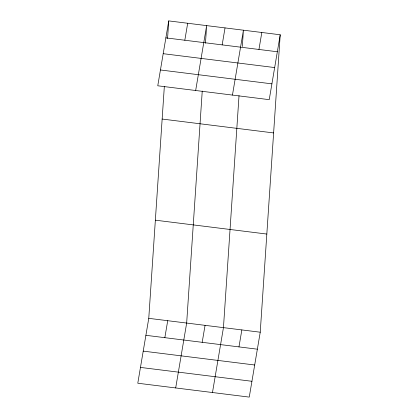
<?xml version="1.0" encoding="UTF-8"?>
<svg xmlns="http://www.w3.org/2000/svg" width="418" height="418" viewBox="0 0 418 418"><rect width="100%" height="100%" fill="white"/><g stroke="black" fill="none" stroke-linecap="round" stroke-linejoin="round"><path stroke-width="0.63" d="M280.212 34.772L269.234 99.662L157.764 85.789L168.741 20.9L280.212 34.772L260.236 332.211L249.259 397.1L137.788 383.228L148.766 318.338L164.347 86.338M167.555 38.519L168.741 20.9M202.244 91.051L186.663 323.051L175.691 387.941M205.457 43.237L206.638 25.618L195.666 90.507M239.028 95.633L223.452 327.634L212.475 392.523M242.325 46.555L243.428 30.195L232.45 95.085M184.819 40.238L187.687 23.256M164.844 337.671L167.717 320.695M222.162 44.883L225.03 27.907M202.187 342.321L205.06 325.34M258.946 49.46L261.82 32.484M238.971 346.898L241.844 329.922M165.868 37.876L277.338 51.754M163.192 53.687L274.663 67.564M160.439 69.978L271.909 83.851M162.147 119.052L273.618 132.929M155.355 220.181L266.825 234.054M148.766 318.338L260.236 332.211M145.892 335.314L257.363 349.187M143.217 351.125L254.693 364.998M140.464 367.417L251.934 381.289"/></g></svg>
